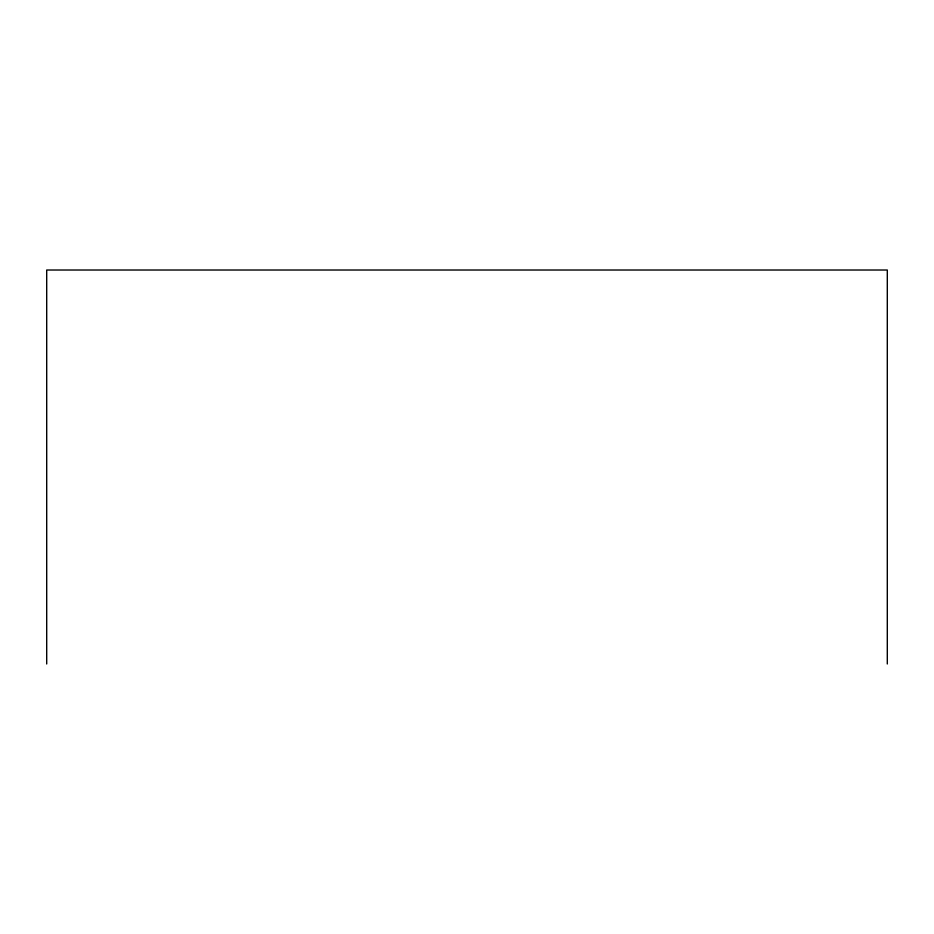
<?xml version="1.0" encoding="UTF-8"?>
<svg xmlns="http://www.w3.org/2000/svg" width="934" height="934" viewBox="0 0 934 934"><rect width="100%" height="100%" fill="white"/><g stroke="black" fill="none" stroke-linecap="round" stroke-linejoin="round"><path stroke-width="1.4" d="M887.3 663.981L887.3 270.019L46.7 270.019L46.7 663.981"/></g></svg>
